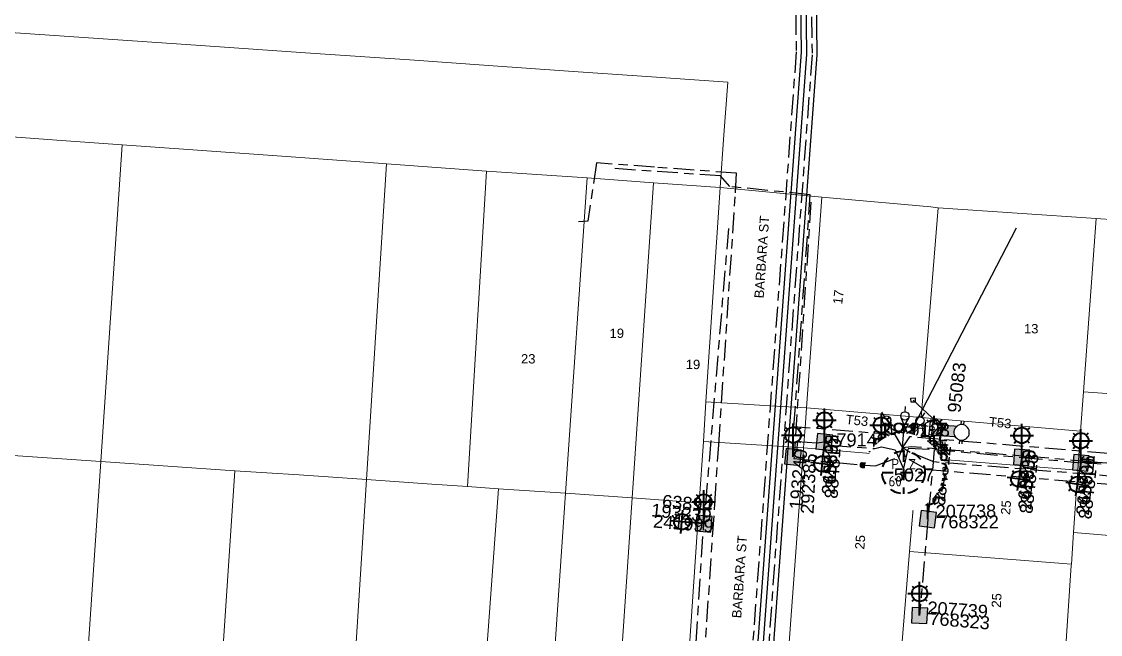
# Model space of a CAD drawing. Header units: metres. Extents: x 309980 to 311407, y 6249141 to 6251386.
# Drawn here: x 310549.5 to 310757.2, y 6250164.1 to 6250282.2 of the extents above; entities that cross this region are included whole.
import ezdxf
from ezdxf.enums import TextEntityAlignment as Align

# ---------------------------------------------------------------- set-up
doc = ezdxf.new("R2010")
doc.units = ezdxf.units.M
doc.linetypes.add('Cable Exist UG', pattern=[8.2, 4, -1.2, 1.8, -1.2])
doc.linetypes.add('Dash', pattern=[5, 3, -2])
doc.layers.get('0').update_dxf_attribs({"color": 6})
for name, color, linetype, lineweight in [('Cadastre Buildings_SP_EXT', 9, 'Continuous', 5), ('Cadastre Land Parcels_SP_EXT', 9, 'Continuous', 5), ('Cadastre Roads_SP_EXT', 9, 'Continuous', 5)]:
    doc.layers.add(name, color=color, linetype=linetype, lineweight=lineweight)
for name, color, linetype in [('Equip_HV_EXT', 7, 'Continuous'), ('Equip_LV_EXT', 7, 'Continuous'), ('Equip_SL_EXT', 7, 'Continuous'), ('Equip_SP_SL_EXT', 7, 'Continuous'), ('Mains_HV_EXT', 7, 'Continuous'), ('Mains_LV_EXT', 7, 'Continuous'), ('Mains_SL_EXT', 7, 'Continuous'), ('Mains_TR_EXT', 7, 'Continuous'), ('Services_SP_EXT', 7, 'Continuous'), ('Sub_SP_EXT', 7, 'Continuous'), ('SupportsUG_SP_LV_EXT', 7, 'Continuous'), ('SupportsUG_SP_LV_SL_EXT', 7, 'Continuous')]:
    doc.layers.add(name, color=color, linetype=linetype)
doc.styles.add('COLUMN_LABEL', font='arial.ttf')
doc.styles.add('iecARIAL', font='arial.ttf', dxfattribs={"height": 2})
doc.styles.add('IESYMBOL1', font='isocp.shx')
doc.styles.add('POLE_LABEL', font='arial.ttf')
doc.styles.add('SLCP_LABEL', font='arial.ttf', dxfattribs={"height": 3.5})
doc.styles.get("Standard").update_dxf_attribs({"font": 'arial.ttf'})
doc.styles.add('SWITCH_LABEL', font='arial.ttf', dxfattribs={"height": 2.5})
doc.linetypes.add('Cable P UG', pattern='A,6,-0.5,["P",Standard,S=1.7,R=0,X=0.5,Y=-1],-2.9', length=9.4)

# ---------------------------------------------------------------- blocks, each defined once
blk = doc.blocks.new('SUB_PADMOUNT_EXT')
for points in [[(0, 0), (-3.84, 1.92), (-3.84, -1.92)], [(0, 0), (3.84, 1.92), (3.84, -1.92)]]:
    blk.add_hatch(color=256).paths.add_polyline_path(points)
for p, q in [((3.84, 1.92), (-3.84, -1.92)), ((-3.84, 1.92), (3.84, -1.92))]:
    blk.add_line(p, q)
blk.add_lwpolyline([(-3.84, -1.92), (3.84, -1.92), (3.84, 1.92), (-3.84, 1.92)], close=True)
for tag, height, flags, p in [('ASSET_NUM', 3.5, 8, (2, 2)), ('STREET_CODE', 0.2, 9, (1.5, 0)), ('CONSTRUCTED_VOLTAGE', 0.2, 9, (1.5, -0.2)), ('OPERATING_VOLTAGE', 0.2, 9, (1.5, -0.6)), ('ORIENTATION', 0.2, 9, (1.5, -0.8)), ('OWNED_BY', 0.2, 9, (1.5, -1)), ('OPERATED_BY', 0.2, 9, (1.5, -1.2)), ('SECONDARY_VOLTAGE', 0.2, 9, (1.5, -1.6)), ('STATE', 0.2, 9, (1.5, -1.8)), ('NO_PHASES', 0.2, 9, (1.5, -0.4)), ('MAINTAINED_BY', 0.2, 9, (1.5, -1.4)), ('PARENT', 0.2, 9, (1.5, -2)), ('SUBSTATION_TYPE', 0.2, 9, (1.5, -2.2)), ('STREETNAME', 0.2, 9, (1.5, -3)), ('SUBURB', 0.2, 9, (1.5, -3.2)), ('Z', 0.2, 1, (1.5, -3.6)), ('USAGE', 0.2, 9, (1.5, -2.4)), ('LEGEND', 0.2, 9, (1.5, -2.6)), ('LOCATION', 0.2, 9, (1.5, -2.8)), ('NOTES', 0.2, 9, (1.5, -3.4))]:
    blk.add_attdef(tag, text='', height=height, dxfattribs=dict(flags=flags)).set_placement(p, align=Align.MIDDLE_LEFT)
blk = doc.blocks.new('COLUMN_EXT')
blk.add_hatch(color=256).paths.add_polyline_path([(-1.49, 1.48), (-1.49, -1.49), (1.48, -1.49), (1.48, 1.48)])
blk.add_lwpolyline([(-1.49, -1.49), (1.48, -1.49), (1.48, 1.48), (-1.49, 1.48)], close=True)
for tag, height, style, flags, p in [('ASSET_NUM', 2.5, 'COLUMN_LABEL', 8, (2, 2)), ('STRUCTURE_PLANT_NUMBER', 0.2, 'POLE_LABEL', 9, (1.81, 0.03)), ('STREET_CODE', 0.2, 'COLUMN_LABEL', 9, (1.81, -0.2))]:
    blk.add_attdef(tag, text='', height=height, dxfattribs=dict(style=style, flags=flags)).set_placement(p, align=Align.MIDDLE_LEFT)
at = {"flags": 9}
for tag, p in [('COLUMN_TYPE', (1.81, -0.4)), ('OWNED_BY', (1.81, -0.6)), ('STATE', (1.81, -0.8)), ('USAGE', (1.81, -1)), ('STREETNAME', (1.81, -1.6)), ('SUBURB', (1.81, -1.8)), ('LEGEND', (1.81, -1.2)), ('LOCATION', (1.81, -1.4)), ('NOTES', (1.81, -2))]:
    blk.add_attdef(tag, text='', height=0.2, dxfattribs=at).set_placement(p, align=Align.MIDDLE_LEFT)
at = {"flags": 1}
blk.add_attdef('Z', (1.81, -2.35), '', height=0.2, dxfattribs=at)
blk = doc.blocks.new('PILLAR_EXT')
blk.add_hatch(color=256).paths.add_polyline_path([(-2.475, 0.99), (-2.475, -0.99), (2.475, -0.99), (2.475, 0.99)])
blk.add_lwpolyline([(-2.475, -0.99), (2.475, -0.99), (2.475, 0.99), (-2.475, 0.99)], close=True)
at = {"style": 'iecARIAL', "flags": 8}
blk.add_attdef('ASSET_NUM', (1.5, 3.5), '', height=2.5, dxfattribs=at)
for tag, p, flags in [('OWNED_BY', (0, -0.2), 9), ('STATE', (0, -0.4), 9), ('SUPPORT_TYPE', (0, -0.6), 9), ('STREETNAME', (0, -1.8), 9), ('SUBURB', (0, -2), 1), ('USAGE', (0, -0.8), 9), ('LEGEND', (0, -1), 9), ('LOCATION', (0, -1.2), 9), ('NOTES', (0, -1.4), 9), ('PARENT', (0, -1.6), 9)]:
    blk.add_attdef(tag, p, '', height=0.2, dxfattribs=dict(flags=flags))
blk = doc.blocks.new('SL_LANTERN_EXT')
at = {"lineweight": 40}
for p, q in [((0, 1.97), (0, 6.47)), ((-2.25, 4.22), (2.25, 4.22)), ((-1.46, 5.68), (-1.06, 5.28)), ((1.46, 5.68), (1.06, 5.28)), ((-1.46, 2.76), (-1.06, 3.16)), ((0, 0), (0, 2.72)), ((1.46, 2.76), (1.06, 3.16))]:
    blk.add_line(p, q, dxfattribs=at)
blk.add_circle((0, 4.22), 1.5, dxfattribs=at)
at = {"style": 'iecARIAL', "flags": 8}
blk.add_attdef('ASSET_NUM', (1.5, 1.5), '', height=2.5, dxfattribs=at)
for tag, p, height, flags in [('OPERATING_VOLTAGE', (0.98, -1.65), 0.2, 9), ('ORIENTATION', (0.98, -1.85), 0.2, 9), ('OWNED_BY', (0.98, -2.05), 0.2, 9), ('STATE', (0.98, -2.25), 0.2, 9), ('CONSTRUCTED_VOLTAGE', (0.98, -0.65), 0.2, 9), ('CONTROL_TYPE', (0.98, -0.85), 0.2, 9), ('LANTERN_PURPOSE', (0.98, -1.05), 0.2, 9), ('LANTERN_TYPE', (0.98, -1.25), 0.2, 9), ('NO_PHASES', (0.98, -1.45), 0.2, 9), ('LNUMBER', (2.18, -3.25), 2.5, 8), ('USAGE', (0.98, -2.45), 0.2, 9), ('CEXIST', (0.98, -2.65), 0.2, 9), ('CNEW', (0.98, -2.85), 0.2, 9), ('CNUMBER', (0.98, -3.05), 0.2, 9), ('CREMOVE', (0.98, -3.25), 0.2, 9), ('CREPLACE', (0.98, -3.45), 0.2, 9), ('LKINGHEIGHT', (0.98, -3.65), 0.2, 9), ('LBRACKET', (0.98, -3.85), 0.2, 9), ('LBRACKETVOCAB', (0.98, -4.05), 0.2, 9), ('LCATEGORY', (0.98, -4.25), 0.2, 9), ('LCHARGE1', (0.98, -4.45), 0.2, 9), ('LCHARGE1PERCENT', (0.98, -4.65), 0.2, 9), ('LCHARGE2', (0.98, -4.85), 0.2, 9), ('LCHARGE2PERCENT', (0.98, -5.05), 0.2, 9), ('LCHARGE3', (0.98, -5.25), 0.2, 9), ('LCHARGE3PERCENT', (0.98, -5.45), 0.2, 9), ('LEXIST', (0.98, -5.65), 0.2, 9), ('LLAMP', (0.98, -5.85), 0.2, 9), ('LLAMPVOCAB', (0.98, -6.05), 0.2, 9), ('LMAST', (0.98, -6.25), 0.2, 9), ('LMASTVOCAB', (0.98, -6.45), 0.2, 9), ('LNEW', (0.98, -6.65), 0.2, 9), ('LANTNUMBER', (0.98, -6.85), 0.2, 9), ('LOUTREACH', (0.98, -7.25), 0.2, 9), ('LOUTREACHVOCAB', (0.98, -7.45), 0.2, 9), ('LRATECODE', (0.98, -7.65), 0.2, 9), ('LREMOVE', (0.98, -7.85), 0.2, 9), ('LREPLACE', (0.98, -8.05), 0.2, 9), ('LTYPE', (0.98, -8.25), 0.2, 9), ('LTYPEVOCAB', (0.98, -8.45), 0.2, 9), ('STREETNAME', (0.98, -9.25), 0.2, 9), ('SUBURB', (0.98, -9.45), 0.2, 1), ('LEGEND', (0.98, -8.65), 0.2, 9), ('LOCATION', (0.98, -8.85), 0.2, 9), ('NOTES', (0.98, -9.05), 0.2, 9)]:
    blk.add_attdef(tag, p, '', height=height, dxfattribs=dict(flags=flags))
blk = doc.blocks.new('CCP_EXT')
at = {"flags": 9}
for tag, p in [('STATE', (0, -1.8)), ('NOTES', (0, -2))]:
    blk.add_attdef(tag, text='', height=0.2, dxfattribs=at).set_placement(p, align=Align.MIDDLE_LEFT)
blk.add_wipeout([(0, 0.57), (0.57, 0), (0, -0.57), (-0.57, 0)])
blk.add_lwpolyline([(-0.57, 0), (0, 0.57), (0.57, 0), (0, -0.57), (-0.57, 0)])
at = {"flags": 1}
blk.add_attdef('Z', (0, 0), '', height=0.2, dxfattribs=at)
at = {"flags": 9}
for tag, p in [('CCP_TYPE', (0, 0)), ('CONSTRUCTED_VOLTAGE', (0, -0.2)), ('OPERATING_VOLTAGE', (0, -0.6)), ('ORIENTATION', (0, -0.8)), ('OWNED_BY', (0, -1)), ('NO_PHASES', (0, -0.4)), ('USAGE', (0, -1.2)), ('LEGEND', (0, -1.4)), ('LIFE_SUPPORT', (0, -1.6))]:
    blk.add_attdef(tag, text='', height=0.2, dxfattribs=at).set_placement(p, align=Align.MIDDLE_LEFT)
blk = doc.blocks.new('HV_STJ_EXT')
h = blk.add_hatch(color=256)
edge = h.paths.add_edge_path()
edge.add_ellipse((-0.59, 0.13), major_axis=(0.226, 0.226), ratio=1, start_angle=45, end_angle=135)
edge.add_line((-0.91, 0.13), (-0.91, -0.13))
edge.add_ellipse((-0.59, -0.13), major_axis=(0.226, 0.226), ratio=1, start_angle=135, end_angle=225)
edge.add_line((-0.59, -0.45), (0.59, -0.45))
edge.add_ellipse((0.59, -0.13), major_axis=(-0.226, 0.226), ratio=1, start_angle=135, end_angle=225)
edge.add_line((0.91, -0.13), (0.91, 0.13))
edge.add_ellipse((0.59, 0.13), major_axis=(-0.226, 0.226), ratio=1, start_angle=225, end_angle=315)
edge.add_line((0.59, 0.45), (-0.59, 0.45))
blk.add_lwpolyline([(-0.91, 0.13), (-0.91, -0.13, 0.414214), (-0.59, -0.45), (0.59, -0.45, 0.414214), (0.91, -0.13), (0.91, 0.13, 0.414214), (0.59, 0.45), (-0.59, 0.45, 0.414214)], format="xyb", close=True)
for tag, flags, p in [('ORIENTATION', 9, (1.5, 0)), ('Z', 1, (1.5, -0.8)), ('USAGE', 9, (1.5, -0.2)), ('LEGEND', 9, (1.5, -0.4)), ('NOTES', 9, (1.5, -0.6))]:
    blk.add_attdef(tag, text='', height=0.2, dxfattribs=dict(flags=flags)).set_placement(p, align=Align.MIDDLE_LEFT)
blk = doc.blocks.new('LV_UG_LINKS_CLOSED_EXT')
blk.add_wipeout([(-1.06, 1.06), (-1.18, 0.92), (-1.29, 0.76), (-1.37, 0.59), (-1.43, 0.42), (-1.48, 0.23), (-1.49, 0.05), (-1.49, -0.14), (-1.46, -0.33), (-1.41, -0.51), (-1.33, -0.68), (-1.24, -0.84), (-1.12, -0.99), (-0.99, -1.12), (-0.84, -1.24), (-0.68, -1.33), (-0.51, -1.41), (-0.33, -1.46), (-0.14, -1.49), (0.05, -1.49), (0.23, -1.48), (0.42, -1.43), (0.59, -1.37), (0.76, -1.29), (0.92, -1.18), (1.06, -1.06), (1.18, -0.92), (1.29, -0.76), (1.37, -0.59), (1.43, -0.42), (1.48, -0.23), (1.49, -0.05), (1.49, 0.14), (1.46, 0.33), (1.41, 0.51), (1.33, 0.68), (1.24, 0.84), (1.12, 0.99), (0.99, 1.12), (0.84, 1.24), (0.68, 1.33), (0.51, 1.41), (0.33, 1.46), (0.14, 1.49), (-0.05, 1.49), (-0.23, 1.48), (-0.42, 1.43), (-0.59, 1.37), (-0.76, 1.29), (-0.92, 1.18)])
for p, q in [((-0.25, -1.48), (-0.25, 1.48)), ((0.25, -1.48), (0.25, 1.48))]:
    blk.add_line(p, q)
blk.add_circle((0, 0), 1.5)
at = {"flags": 9}
for tag, p in [('ACTUAL_STATUS', (0, 0)), ('CONSTRUCTED_VOLTAGE', (0, -0.2)), ('OPERATING_VOLTAGE', (0, -0.6)), ('ORIENTATION', (0, -0.8)), ('STATE', (0, -1)), ('SWITCH_TYPE', (0, -1.2)), ('NO_PHASES', (0, -0.4)), ('USAGE', (0, -1.4)), ('NOTES', (0, -1.6))]:
    blk.add_attdef(tag, text='', height=0.2, dxfattribs=at).set_placement(p, align=Align.MIDDLE_LEFT)
at = {"flags": 1}
blk.add_attdef('Z', (0, 0), '', height=0.2, dxfattribs=at)
blk = doc.blocks.new('LV_UG_LINKS_OPEN_EXT')
for p, q in [((-0.25, 1.47), (-0.25, 2.22)), ((0.25, 1.47), (0.25, 2.22)), ((-0.25, -1.47), (-0.25, -2.22)), ((0.25, -1.47), (0.25, -2.22))]:
    blk.add_line(p, q)
at = {"flags": 9}
for tag, p in [('ACTUAL_STATUS', (0, 0)), ('CONSTRUCTED_VOLTAGE', (0, -0.2)), ('OPERATING_VOLTAGE', (0, -0.6)), ('ORIENTATION', (0, -0.8)), ('STATE', (0, -1)), ('SWITCH_TYPE', (0, -1.2)), ('NO_PHASES', (0, -0.4)), ('USAGE', (0, -1.4)), ('NOTES', (0, -1.6))]:
    blk.add_attdef(tag, text='', height=0.2, dxfattribs=at).set_placement(p, align=Align.MIDDLE_LEFT)
at = {"flags": 1}
blk.add_attdef('Z', (0, 0), '', height=0.2, dxfattribs=at)
blk.add_wipeout([(-0.25, 1.47), (-0.43, 1.43), (-0.61, 1.36), (-0.77, 1.28), (-0.93, 1.17), (-1.07, 1.05), (-1.19, 0.9), (-1.29, 0.75), (-1.38, 0.58), (-1.44, 0.4), (-1.48, 0.22), (-1.49, 0.03), (-1.49, -0.16), (-1.45, -0.34), (-1.4, -0.52), (-1.32, -0.69), (-1.23, -0.85), (-1.11, -1), (-0.98, -1.13), (-0.83, -1.24), (-0.66, -1.34), (-0.49, -1.41), (-0.31, -1.46), (-0.13, -1.49), (0.06, -1.49), (0.25, -1.47), (0.43, -1.43), (0.61, -1.36), (0.77, -1.28), (0.93, -1.17), (1.07, -1.05), (1.19, -0.9), (1.29, -0.75), (1.38, -0.58), (1.44, -0.4), (1.48, -0.22), (1.49, -0.03), (1.49, 0.16), (1.45, 0.34), (1.4, 0.52), (1.32, 0.69), (1.23, 0.85), (1.11, 1), (0.98, 1.13), (0.83, 1.24), (0.66, 1.34), (0.49, 1.41), (0.31, 1.46), (0.13, 1.49), (-0.06, 1.49)])
blk.add_lwpolyline([(0, -1.49, 1), (0, 1.49, 1)], format="xyb", close=True)
blk = doc.blocks.new('LV_UG_DFUSE_CLOSED_EXT')
for points in [[(1, 0), (0, 0)], [(5.04, 0.73), (2.16, -0.72)], [(5.05, -0.71), (2.16, 0.72)], [(6.2, 0.01), (7.2, 0.01)]]:
    blk.add_lwpolyline(points)
for centre in [(1.8, 0), (5.4, 0.01)]:
    blk.add_circle(centre, 0.8)
at = {"flags": 9}
for tag, p in [('ACTUAL_STATUS', (0, 0)), ('CONSTRUCTED_VOLTAGE', (0, -0.2)), ('OPERATING_VOLTAGE', (0, -0.6)), ('ORIENTATION', (0, -0.8)), ('STATE', (0, -1)), ('SWITCH_TYPE', (0, -1.2)), ('NO_PHASES', (0, -0.4)), ('USAGE', (0, -1.4)), ('NOTES', (0, -1.6))]:
    blk.add_attdef(tag, text='', height=0.2, dxfattribs=at).set_placement(p, align=Align.MIDDLE_LEFT)
at = {"flags": 1}
blk.add_attdef('Z', (0, 0), '', height=0.2, dxfattribs=at)
blk = doc.blocks.new('SWG_HOLEC_SU_EXT')
blk.add_line((1.8, -2), (5.8, -2))
for points in [[(1, 0), (0, 0)], [(6.6, 0), (7.6, 0)]]:
    blk.add_lwpolyline(points)
for points in [[(1.8, -0.8, 1), (1.8, 0.8, 1)], [(5.8, -0.8, 1), (5.8, 0.8, 1)]]:
    blk.add_lwpolyline(points, format="xyb", close=True)
at = {"style": 'SWITCH_LABEL', "flags": 8}
blk.add_attdef('ASSET_NUM', text='', height=2.5, rotation=179.9544, dxfattribs=at).set_placement((-2.4, 0), align=Align.MIDDLE_LEFT)
at = {"flags": 1}
blk.add_attdef('Z', (0, 0), '', height=0.2, dxfattribs=at)
at = {"flags": 9}
for tag, p in [('ACTUAL_STATUS', (0, -0.4)), ('CONSTRUCTED_VOLTAGE', (0, -0.6)), ('OPERATING_VOLTAGE', (0, -1)), ('ORIENTATION', (0, -1.2)), ('OWNED_BY', (0, -1.4)), ('STATE', (0, -1.8)), ('SWITCH_TYPE', (0, -2)), ('NO_PHASES', (0, -0.8)), ('PARENT', (0, -1.6)), ('STREETNAME', (0, -2.6)), ('SUBURB', (0, -2.8)), ('USAGE', (0, -2.2)), ('LOCATION', (0, -2.4)), ('NOTES', (0, -3))]:
    blk.add_attdef(tag, text='', height=0.2, dxfattribs=at).set_placement(p, align=Align.MIDDLE_LEFT)
at = {"style": 'SWITCH_LABEL', "flags": 9}
blk.add_attdef('STREET_CODE', text='', height=0.2, dxfattribs=at).set_placement((0, -0.2), align=Align.MIDDLE_LEFT)
blk = doc.blocks.new('SLCP_ZELL_EXT')
blk.add_wipeout([(-0.24, 7.5), (-0.71, 7.47), (-1.17, 7.41), (-1.64, 7.32), (-2.09, 7.21), (-2.54, 7.06), (-2.98, 6.89), (-3.41, 6.69), (-3.82, 6.46), (-4.22, 6.21), (-4.6, 5.93), (-4.96, 5.63), (-5.31, 5.31), (-5.63, 4.96), (-5.93, 4.6), (-6.21, 4.22), (-6.46, 3.82), (-6.69, 3.41), (-6.89, 2.98), (-7.06, 2.54), (-7.21, 2.09), (-7.32, 1.64), (-7.41, 1.17), (-7.47, 0.71), (-7.5, 0.24), (-7.5, -0.24), (-7.47, -0.71), (-7.41, -1.17), (-7.32, -1.64), (-7.21, -2.09), (-7.06, -2.54), (-6.89, -2.98), (-6.69, -3.41), (-6.46, -3.82), (-6.21, -4.22), (-5.93, -4.6), (-5.63, -4.96), (-5.31, -5.31), (-4.96, -5.63), (-4.6, -5.93), (-4.22, -6.21), (-3.82, -6.46), (-3.41, -6.69), (-2.98, -6.89), (-2.54, -7.06), (-2.09, -7.21), (-1.64, -7.32), (-1.17, -7.41), (-0.71, -7.47), (-0.24, -7.5), (0.24, -7.5), (0.71, -7.47), (1.17, -7.41), (1.64, -7.32), (2.09, -7.21), (2.54, -7.06), (2.98, -6.89), (3.41, -6.69), (3.82, -6.46), (4.22, -6.21), (4.6, -5.93), (4.96, -5.63), (5.31, -5.31), (5.63, -4.96), (5.93, -4.6), (6.21, -4.22), (6.46, -3.82), (6.69, -3.41), (6.89, -2.98), (7.06, -2.54), (7.21, -2.09), (7.32, -1.64), (7.41, -1.17), (7.47, -0.71), (7.5, -0.24), (7.5, 0.24), (7.47, 0.71), (7.41, 1.17), (7.32, 1.64), (7.21, 2.09), (7.06, 2.54), (6.89, 2.98), (6.69, 3.41), (6.46, 3.82), (6.21, 4.22), (5.93, 4.6), (5.63, 4.96), (5.31, 5.31), (4.96, 5.63), (4.6, 5.93), (4.22, 6.21), (3.82, 6.46), (3.41, 6.69), (2.98, 6.89), (2.54, 7.06), (2.09, 7.21), (1.64, 7.32), (1.17, 7.41), (0.71, 7.47), (0.24, 7.5)])
at = {"linetype": 'Dash', "lineweight": 40, "ltscale": 0.7}
for p, q in [((0, 4.11), (0, -4.11)), ((-4.11, 0), (4.11, 0))]:
    blk.add_line(p, q, dxfattribs=at)
blk.add_circle((0, 0), 4.11, dxfattribs=at)
at = {"lineweight": 40, "style": 'IESYMBOL1'}
for s, p in [('P', (-1.6, 0)), ('Z', (1.7, 0)), ('60', (-1.61, -3.31))]:
    blk.add_text(s, height=2, dxfattribs=at).set_placement(p, align=Align.BOTTOM_CENTER)
at = {"style": 'SLCP_LABEL'}
for tag, height, flags, p in [('ASSET_NUM', 2.5, 8, (2, 2)), ('STREET_CODE', 0.2, 9, (0, -0.2))]:
    blk.add_attdef(tag, text='', height=height, dxfattribs=dict(at, flags=flags)).set_placement(p, align=Align.MIDDLE_LEFT)
at = {"flags": 1}
blk.add_attdef('Z', (0, 0), '', height=0.2, dxfattribs=at)
at = {"flags": 9}
for tag, p in [('CONSTRUCTED_VOLTAGE', (0, -0.4)), ('CONTROL_TYPE', (0, -0.6)), ('OPERATING_VOLTAGE', (0, -1)), ('ORIENTATION', (0, -1.2)), ('OWNED_BY', (0, -1.4)), ('STATE', (0, -2)), ('NO_PHASES', (0, -0.8)), ('USAGE', (0, -1.6)), ('LOCATION', (0, -1.8)), ('NOTES', (0, -2.2))]:
    blk.add_attdef(tag, text='', height=0.2, dxfattribs=at).set_placement(p, align=Align.MIDDLE_LEFT)

msp = doc.modelspace()

# ---------------------------------------------------------------- linework, layer by layer
at = {"layer": 'Cadastre Buildings_SP_EXT', "linetype": 'Continuous'}
for points in [[(310568.88, 6250258.43), (310556.25, 6250259.31), (310543.33, 6250260.26), (310539.35, 6250199.2), (310564.75, 6250197.44), (310568.88, 6250258.43)], [(310619.76, 6250254.76), (310619.05, 6250254.81), (310600.52, 6250256.16), (310581.59, 6250257.51), (310568.88, 6250258.43), (310564.75, 6250197.44), (310590.52, 6250195.65), (310596.71, 6250195.27), (310602.92, 6250194.86), (310615.89, 6250193.96), (310619.76, 6250254.76)], [(310639.02, 6250253.38), (310619.76, 6250254.76), (310615.89, 6250193.96), (310628.47, 6250193.09), (310635.3, 6250192.63), (310639.02, 6250253.38)], [(310564.75, 6250197.44), (310539.35, 6250199.2), (310535.4, 6250138.47), (310548.12, 6250137.62), (310560.64, 6250136.74), (310564.75, 6250197.44)], [(310590.52, 6250195.65), (310564.75, 6250197.44), (310560.64, 6250136.74), (310573.05, 6250135.91), (310586.5, 6250134.96), (310590.52, 6250195.65)], [(310615.89, 6250193.96), (310602.92, 6250194.86), (310596.71, 6250195.27), (310590.52, 6250195.65), (310586.5, 6250134.96), (310598.8, 6250134.1), (310612.02, 6250133.17), (310615.89, 6250193.96)], [(310641.29, 6250192.21), (310635.3, 6250192.63), (310628.47, 6250193.09), (310615.89, 6250193.96), (310612.02, 6250133.17), (310624.35, 6250132.3), (310636.87, 6250131.43), (310641.29, 6250192.21)]]:
    msp.add_lwpolyline(points, close=True, dxfattribs=at)
at = {"layer": 'Cadastre Land Parcels_SP_EXT', "linetype": 'Continuous'}
for points in [[(310658.34, 6250252.07), (310639.02, 6250253.38), (310635.3, 6250192.63), (310641.29, 6250192.21), (310654.17, 6250191.32), (310658.34, 6250252.07)], [(310671.14, 6250251.13), (310658.34, 6250252.07), (310654.17, 6250191.32), (310667.01, 6250190.43), (310671.14, 6250251.13)], [(310683.97, 6250250.19), (310671.14, 6250251.13), (310667.01, 6250190.43), (310679.94, 6250189.48), (310680.73, 6250201.3), (310681.23, 6250208.91), (310683.97, 6250250.19)], [(310725.96, 6250246.3), (310724.55, 6250246.46), (310703.51, 6250248.35), (310700.6, 6250207.78), (310722.64, 6250205.9), (310725.96, 6250246.3)], [(310756.34, 6250244.24), (310725.96, 6250246.3), (310722.64, 6250205.9), (310753.36, 6250203.27), (310753.93, 6250210.88), (310756.34, 6250244.24)], [(310779.42, 6250214.38), (310767.91, 6250245.28), (310763.68, 6250243.73), (310756.34, 6250244.24), (310753.93, 6250210.88), (310778.02, 6250209.16), (310776.42, 6250213.34), (310779.42, 6250214.38)], [(310778.02, 6250209.16), (310753.93, 6250210.88), (310753.36, 6250203.27), (310752.85, 6250195.77), (310752.01, 6250183.77), (310767.32, 6250182.47), (310782.58, 6250181.24), (310791.57, 6250180.47), (310781.44, 6250208.91), (310778.02, 6250209.16)], [(310697.28, 6250162.61), (310718.86, 6250161.24), (310720.43, 6250180.12), (310721.94, 6250198.2), (310700.02, 6250200.06), (310697.28, 6250162.61)], [(310752.01, 6250183.77), (310752.85, 6250195.77), (310721.94, 6250198.2), (310720.43, 6250180.12), (310751.57, 6250177.67), (310752.01, 6250183.77)], [(310654.17, 6250191.32), (310641.29, 6250192.21), (310636.87, 6250131.43), (310650, 6250130.51), (310654.17, 6250191.32)], [(310667.01, 6250190.43), (310654.17, 6250191.32), (310650, 6250130.51), (310662.94, 6250129.67), (310667.01, 6250190.43)], [(310679.94, 6250189.48), (310667.01, 6250190.43), (310662.94, 6250129.67), (310675.83, 6250128.79), (310679.94, 6250189.48)], [(310782.58, 6250181.24), (310767.32, 6250182.47), (310752.01, 6250183.77), (310751.57, 6250177.67), (310751.55, 6250177.42), (310750.29, 6250158.99), (310765.62, 6250157.88), (310780.84, 6250156.8), (310782.58, 6250181.24)], [(310751.57, 6250177.67), (310720.43, 6250180.12), (310718.86, 6250161.24), (310735.24, 6250160.07), (310750.29, 6250158.99), (310751.55, 6250177.42), (310751.57, 6250177.67)]]:
    msp.add_lwpolyline(points, close=True, dxfattribs=at)
at = {"layer": 'Cadastre Roads_SP_EXT', "linetype": 'Continuous'}
msp.add_lwpolyline([(310543.33, 6250260.26), (310556.25, 6250259.31), (310568.88, 6250258.43), (310581.59, 6250257.51), (310600.52, 6250256.16), (310619.05, 6250254.81), (310619.76, 6250254.76), (310639.02, 6250253.38), (310658.34, 6250252.07), (310671.14, 6250251.13), (310683.97, 6250250.19), (310684.7, 6250260.36), (310685.42, 6250270.5), (310669.88, 6250271.57), (310654.77, 6250272.6), (310639.35, 6250273.7), (310624.23, 6250274.79), (310606, 6250276.04), (310583.05, 6250277.6), (310533.27, 6250281.03)], dxfattribs=at)
for points in [[(310703.51, 6250248.35), (310692.1, 6250249.42), (310683.97, 6250250.19), (310681.23, 6250208.91), (310692.55, 6250208.25), (310700.6, 6250207.78), (310703.51, 6250248.35)], [(310700.02, 6250200.06), (310692, 6250200.58), (310680.73, 6250201.3), (310679.94, 6250189.48), (310675.83, 6250128.79), (310683.67, 6250128.02), (310694.67, 6250126.94), (310697.28, 6250162.61), (310700.02, 6250200.06)]]:
    msp.add_lwpolyline(points, close=True, dxfattribs=at)
at = {"layer": 'Mains_HV_EXT', "linetype": 'Cable P UG'}
msp.add_lwpolyline([(310502.48, 6249307.3), (310483.85, 6249325.19), (310546.33, 6249416.08), (310412.06, 6249510.12), (310451.49, 6249566.67), (310458.25, 6249576.36), (310458.25, 6249576.36), (310522.29, 6249668.2), (310520, 6249695.86), (310527.95, 6249721.78), (310537.71, 6249743.13), (310696.93, 6249971.52), (310681.91, 6249994.3), (310702.66, 6250275.73), (310700.71, 6250446.88)], dxfattribs=at)
at = {"layer": 'Mains_HV_EXT', "linetype": 'Cable Exist UG'}
msp.add_lwpolyline([(310547.91, 6250134.63), (310560.44, 6250133.75), (310572.84, 6250132.92), (310586.29, 6250131.97), (310598.59, 6250131.11), (310611.81, 6250130.18), (310624.14, 6250129.3), (310636.66, 6250128.44), (310649.8, 6250127.52), (310662.74, 6250126.67), (310672.41, 6250126.02), (310678.69, 6250125.69), (310678.69, 6250125.69), (310682.94, 6250189.28), (310683.69, 6250200.65), (310684.23, 6250208.71), (310684.23, 6250208.71), (310686.91, 6250249.18), (310687.13, 6250252.95), (310687.13, 6250252.95), (310671.36, 6250254.12), (310660.18, 6250254.95), (310658.49, 6250243.7), (310656.69, 6250243.58)], dxfattribs=at)
at = {"layer": 'Mains_SL_EXT', "linetype": 'Cable Exist UG'}
for points in [[(310685.56, 6250242.32), (310680.82, 6250185.48)], [(310704.03, 6250201.19), (310702.58, 6250200.99), (310698.87, 6250201.25), (310698.69, 6250199.58), (310698.01, 6250198.32)], [(310742.03, 6250198.25), (310753.38, 6250197.21)], [(310753.34, 6250197.31), (310777.58, 6250195.49)], [(310678.16, 6250135.27), (310677.77, 6250138.11), (310680.82, 6250185.48)], [(310723.95, 6250186.33), (310722.37, 6250167.79)]]:
    msp.add_lwpolyline(points, dxfattribs=at)

# ---------------------------------------------------------------- block references
at = {"layer": 'Equip_HV_EXT', "rotation": 174.8596322865854}
msp.add_blockref('HV_STJ_EXT', (310711.84, 6250196.72), dxfattribs=at)
at = {"layer": 'Equip_LV_EXT'}
for p, rotation in [((310718.73, 6250200.76), 120.3649675046649), ((310719.09, 6250199.35), 272.5424826783669)]:
    msp.add_blockref('LV_UG_DFUSE_CLOSED_EXT', p, dxfattribs=dict(at, rotation=rotation))
at = {"layer": 'Equip_SP_SL_EXT'}
ref = msp.add_blockref('SL_LANTERN_EXT', (310704.03, 6250201.19), dxfattribs=at)
ref.add_attrib('ASSET_NUM', '245532', dxfattribs={"layer": '0', "height": 2.5, "rotation": 86.1383, "style": 'iecARIAL'}).set_placement((310705.53, 6250202.69), align=Align.MIDDLE_RIGHT)
ref = msp.add_blockref('SL_LANTERN_EXT', (310715.02, 6250200.25), dxfattribs=at)
ref.add_attrib('ASSET_NUM', '246533', dxfattribs={"layer": '0', "height": 2.5, "rotation": 83.7851, "style": 'iecARIAL'}).set_placement((310716.52, 6250201.75), align=Align.MIDDLE_RIGHT)
ref = msp.add_blockref('SL_LANTERN_EXT', (310725.19, 6250199.78), dxfattribs=at)
ref.add_attrib('ASSET_NUM', '245534', dxfattribs={"layer": '0', "height": 2.5, "rotation": 86.5393, "style": 'iecARIAL'}).set_placement((310726.69, 6250201.28), align=Align.MIDDLE_RIGHT)
ref = msp.add_blockref('SL_LANTERN_EXT', (310698.01, 6250198.32), dxfattribs=at)
ref.add_attrib('ASSET_NUM', '193240', dxfattribs={"layer": '0', "height": 2.5, "rotation": 85.1811, "style": 'iecARIAL'}).set_placement((310699.51, 6250199.82), align=Align.MIDDLE_RIGHT)
ref = msp.add_blockref('SL_LANTERN_EXT', (310742.03, 6250198.25), dxfattribs=at)
ref.add_attrib('ASSET_NUM', '245535', dxfattribs={"layer": '0', "height": 2.5, "rotation": 85.2944, "style": 'iecARIAL'}).set_placement((310743.53, 6250199.75), align=Align.MIDDLE_RIGHT)
ref = msp.add_blockref('SL_LANTERN_EXT', (310704.03, 6250201.19), dxfattribs=dict(at, rotation=173.9315376811291))
ref.add_attrib('ASSET_NUM', '63895', dxfattribs={"layer": '0', "height": 2.5, "rotation": 86.6769, "style": 'iecARIAL'}).set_placement((310705.53, 6250202.69), align=Align.MIDDLE_RIGHT)
ref = msp.add_blockref('SL_LANTERN_EXT', (310753.38, 6250197.21), dxfattribs=at)
ref.add_attrib('ASSET_NUM', '245536', dxfattribs={"layer": '0', "height": 2.5, "rotation": 84.1168, "style": 'iecARIAL'}).set_placement((310754.88, 6250198.71), align=Align.MIDDLE_RIGHT)
ref = msp.add_blockref('SL_LANTERN_EXT', (310715.02, 6250200.25), dxfattribs=dict(at, rotation=173.9315376811291))
ref.add_attrib('ASSET_NUM', '63896', dxfattribs={"layer": '0', "height": 2.5, "rotation": 84.0402, "style": 'iecARIAL'}).set_placement((310716.52, 6250201.75), align=Align.MIDDLE_RIGHT)
ref = msp.add_blockref('SL_LANTERN_EXT', (310725.19, 6250199.78), dxfattribs=dict(at, rotation=173.9240346378236))
ref.add_attrib('ASSET_NUM', '63897', dxfattribs={"layer": '0', "height": 2.5, "rotation": 84.0402, "style": 'iecARIAL'}).set_placement((310726.69, 6250201.28), align=Align.MIDDLE_RIGHT)
ref = msp.add_blockref('SL_LANTERN_EXT', (310742.03, 6250198.25), dxfattribs=dict(at, rotation=172.2522620695155))
ref.add_attrib('ASSET_NUM', '63900', dxfattribs={"layer": '0', "height": 2.5, "rotation": 84.0327, "style": 'iecARIAL'}).set_placement((310743.53, 6250199.75), align=Align.MIDDLE_RIGHT)
ref = msp.add_blockref('SL_LANTERN_EXT', (310753.38, 6250197.21), dxfattribs=dict(at, rotation=171.1898345860947))
ref.add_attrib('ASSET_NUM', '63901', dxfattribs={"layer": '0', "height": 2.5, "rotation": 84.0327, "style": 'iecARIAL'}).set_placement((310754.88, 6250198.71), align=Align.MIDDLE_RIGHT)
ref = msp.add_blockref('SL_LANTERN_EXT', (310680.82, 6250185.43), dxfattribs=at)
ref.add_attrib('ASSET_NUM', '193239', dxfattribs={"layer": '0', "height": 2.5, "rotation": 353.991, "style": 'iecARIAL'}).set_placement((310682.32, 6250186.93), align=Align.MIDDLE_RIGHT)
ref = msp.add_blockref('SL_LANTERN_EXT', (310723.95, 6250186.33), dxfattribs=at)
ref.add_attrib('ASSET_NUM', '207738', dxfattribs={"layer": '0', "height": 2.5, "rotation": 0.6632, "style": 'iecARIAL'}).set_placement((310725.45, 6250187.83), align=Align.MIDDLE_LEFT)
ref = msp.add_blockref('SL_LANTERN_EXT', (310680.82, 6250185.48), dxfattribs=dict(at, rotation=85.04521687944943))
ref.add_attrib('ASSET_NUM', '63894', dxfattribs={"layer": '0', "height": 2.5, "rotation": 354.9122, "style": 'iecARIAL'}).set_placement((310682.32, 6250186.98), align=Align.BOTTOM_RIGHT)
ref = msp.add_blockref('SL_LANTERN_EXT', (310722.37, 6250167.79), dxfattribs=at)
ref.add_attrib('ASSET_NUM', '207739', dxfattribs={"layer": '0', "height": 2.5, "rotation": 356.3965, "style": 'iecARIAL'}).set_placement((310723.87, 6250169.29), align=Align.MIDDLE_LEFT)
at = {"layer": 'Sub_SP_EXT'}
ref = msp.add_blockref('SUB_PADMOUNT_EXT', (310719.08, 6250200.1), dxfattribs=at)
ref.add_attrib('ASSET_NUM', '18147', dxfattribs={"layer": '0', "height": 3.5}).set_placement((310721.08, 6250200.35), align=Align.BOTTOM_CENTER)
at = {"layer": 'SupportsUG_SP_LV_EXT'}
ref = msp.add_blockref('PILLAR_EXT', (310727.46, 6250203.37), dxfattribs=dict(at, rotation=355.9973992747858))
ref.add_attrib('ASSET_NUM', '95083', dxfattribs={"layer": '0', "height": 2.5, "rotation": 83.288, "style": 'iecARIAL'}).set_placement((310728.96, 6250206.87), align=Align.MIDDLE_LEFT)
at = {"layer": 'SupportsUG_SP_LV_SL_EXT'}
ref = msp.add_blockref('COLUMN_EXT', (310704.03, 6250201.19), dxfattribs=dict(at, rotation=173.9315377038228))
ref.add_attrib('ASSET_NUM', '884810', dxfattribs={"layer": '0', "height": 2.5, "rotation": 86.4596, "style": 'COLUMN_LABEL'}).set_placement((310706.03, 6250201.94), align=Align.MIDDLE_RIGHT)
ref = msp.add_blockref('COLUMN_EXT', (310715.02, 6250200.25), dxfattribs=dict(at, rotation=173.9315377038228))
ref.add_attrib('ASSET_NUM', '884811', dxfattribs={"layer": '0', "height": 2.5, "rotation": 84.0402, "style": 'COLUMN_LABEL'}).set_placement((310717.02, 6250201), align=Align.MIDDLE_RIGHT)
ref = msp.add_blockref('COLUMN_EXT', (310725.19, 6250199.78), dxfattribs=dict(at, rotation=173.9240346898259))
ref.add_attrib('ASSET_NUM', '884812', dxfattribs={"layer": '0', "height": 2.5, "rotation": 84.0402, "style": 'COLUMN_LABEL'}).set_placement((310727.19, 6250200.53), align=Align.MIDDLE_RIGHT)
ref = msp.add_blockref('COLUMN_EXT', (310698.01, 6250198.32), dxfattribs=dict(at, rotation=354.083730564536))
ref.add_attrib('ASSET_NUM', '292385', dxfattribs={"layer": '0', "height": 2.5, "rotation": 87.2409, "style": 'COLUMN_LABEL'}).set_placement((310700.01, 6250199.07), align=Align.TOP_RIGHT)
ref = msp.add_blockref('COLUMN_EXT', (310742.03, 6250198.25), dxfattribs=dict(at, rotation=266.2723923483226))
ref.add_attrib('ASSET_NUM', '884813', dxfattribs={"layer": '0', "height": 2.5, "rotation": 84.0327, "style": 'COLUMN_LABEL'}).set_placement((310744.03, 6250199), align=Align.MIDDLE_RIGHT)
ref = msp.add_blockref('COLUMN_EXT', (310753.38, 6250197.21), dxfattribs=dict(at, rotation=265.1176724041705))
ref.add_attrib('ASSET_NUM', '884814', dxfattribs={"layer": '0', "height": 2.5, "rotation": 84.0327, "style": 'COLUMN_LABEL'}).set_placement((310755.38, 6250197.96), align=Align.MIDDLE_RIGHT)
ref = msp.add_blockref('COLUMN_EXT', (310723.95, 6250186.33), dxfattribs=dict(at, rotation=262.4258552011169))
ref.add_attrib('ASSET_NUM', '768322', dxfattribs={"layer": '0', "height": 2.5, "style": 'COLUMN_LABEL'}).set_placement((310725.95, 6250187.08), align=Align.TOP_LEFT)
ref = msp.add_blockref('COLUMN_EXT', (310680.82, 6250185.48), dxfattribs=dict(at, rotation=85.04521687944943))
ref.add_attrib('ASSET_NUM', '241999', dxfattribs={"layer": '0', "height": 2.5, "rotation": 355.0092, "style": 'COLUMN_LABEL'}).set_placement((310682.82, 6250186.23), align=Align.TOP_RIGHT)
ref = msp.add_blockref('COLUMN_EXT', (310722.37, 6250167.79), dxfattribs=dict(at, rotation=267.1080952619674))
ref.add_attrib('ASSET_NUM', '768323', dxfattribs={"layer": '0', "height": 2.5, "rotation": 355.2841, "style": 'COLUMN_LABEL'}).set_placement((310724.37, 6250168.54), align=Align.TOP_LEFT)

# ---------------------------------------------------------------- texts
at = {"layer": 'Cadastre Land Parcels_SP_EXT'}
for s, rotation, p in [('17', 83.718, (310707.45, 6250227.62)), ('25', 85.2331, (310739.76, 6250187.11)), ('25', 85.8081, (310711.71, 6250180.45)), ('25', 86.7273, (310737.99, 6250169.25))]:
    msp.add_text(s, height=1.8, rotation=rotation, dxfattribs=at).set_placement(p)
for s, p in [('19', (310662.67, 6250221.24)), ('13', (310742.44, 6250222.12)), ('23', (310645.62, 6250216.32)), ('19', (310677.34, 6250215.24))]:
    msp.add_text(s, height=1.8, dxfattribs=at).set_placement(p)
at = {"layer": 'Cadastre Roads_SP_EXT'}
for rotation, p in [(86.0491, (310692.33, 6250228.82)), (85.9707, (310688.02, 6250167.22))]:
    msp.add_text('BARBARA ST', height=1.8, rotation=rotation, dxfattribs=at).set_placement(p)
at = {"layer": 'Mains_LV_EXT'}
for p in [(310708.06, 6250204.69), (310735.63, 6250204.25)]:
    msp.add_text('T53', height=1.8, rotation=354.004, dxfattribs=at).set_placement(p)

# ---------------------------------------------------------------- next in the draw order: block references
at = {"layer": 'Services_SP_EXT', "rotation": 46.39718088239405}
msp.add_blockref('CCP_EXT', (310721.11, 6250209.28), dxfattribs=at)

# ---------------------------------------------------------------- next in the draw order: linework, layer by layer
at = {"layer": 'Cadastre Roads_SP_EXT', "linetype": 'Continuous'}
msp.add_lwpolyline([(310722.64, 6250205.9), (310700.6, 6250207.78), (310700.31, 6250203.91), (310700.02, 6250200.06), (310721.94, 6250198.2), (310752.85, 6250195.77), (310753.36, 6250203.27), (310722.64, 6250205.9)], close=True, dxfattribs=at)
at = {"layer": 'Mains_HV_EXT', "linetype": 'Cable P UG'}
for points in [[(310499.28, 6249307.21), (310480.87, 6249324.6), (310543.52, 6249415.46), (310407.88, 6249509.37), (310449.15, 6249568.56), (310455.97, 6249578.33), (310455.97, 6249578.33), (310519.21, 6249669.03), (310516.97, 6249696.2), (310525.14, 6249722.85), (310535.09, 6249744.62), (310693.3, 6249971.56), (310678.84, 6249993.5), (310699.61, 6250276.28), (310697.32, 6250447.42), (310712.36, 6250491.27), (310443.88, 6250655.55), (310836.73, 6250922.55), (310838.96, 6250937.88), (310821.75, 6250965.93), (310997.43, 6251073.89), (311001.2, 6251084.45), (310842.25, 6251343.04)], [(310500.97, 6249307.26), (310481.22, 6249324.9), (310543.56, 6249415.58), (310409.27, 6249509.63), (310449.85, 6249567.82), (310456.61, 6249577.51), (310456.61, 6249577.51), (310520.24, 6249668.76), (310517.98, 6249696.08), (310526.07, 6249722.49), (310535.97, 6249744.12), (310694.51, 6249971.55), (310679.87, 6249993.77), (310700.66, 6250275.8), (310698.7, 6250447.2), (310713.92, 6250491.32), (310445.73, 6250655.59), (310837.63, 6250921.98), (310840.26, 6250937.89), (310823.3, 6250965.71), (310998.25, 6251073.22), (311002.31, 6251084.56), (310866.6, 6251305.34), (310901.49, 6251326.77)]]:
    msp.add_lwpolyline(points, dxfattribs=at)

# ---------------------------------------------------------------- next in the draw order: block references
at = {"layer": 'Equip_LV_EXT', "rotation": 85.55658496297876}
msp.add_blockref('LV_UG_DFUSE_CLOSED_EXT', (310719.11, 6250200.84), dxfattribs=at)

# ---------------------------------------------------------------- next in the draw order: block references
at = {"layer": 'Equip_LV_EXT', "rotation": 174.1828969508346}
for name, p in [('LV_UG_LINKS_CLOSED_EXT', (310724.48, 6250203.67)), ('LV_UG_LINKS_OPEN_EXT', (310730.45, 6250203.06))]:
    msp.add_blockref(name, p, dxfattribs=at)

# ---------------------------------------------------------------- next in the draw order: linework, layer by layer
at = {"layer": 'Services_SP_EXT'}
for points in [[(310740.97, 6250242.38), (310719.08, 6250200.1)], [(310727.46, 6250203.37), (310721.11, 6250209.28)]]:
    msp.add_lwpolyline(points, dxfattribs=at)

# ---------------------------------------------------------------- next in the draw order: block references
at = {"layer": 'Equip_HV_EXT'}
ref = msp.add_blockref('SWG_HOLEC_SU_EXT', (310720.89, 6250200.27), dxfattribs=dict(at, rotation=174.776652126837))
ref.add_attrib('ASSET_NUM', '79123', dxfattribs={"layer": '0', "height": 2.5, "style": 'SWITCH_LABEL'}).set_placement((310718.49, 6250201.52), align=Align.BOTTOM_LEFT)
ref = msp.add_blockref('SWG_HOLEC_SU_EXT', (310718.46, 6250198.36), dxfattribs=dict(at, rotation=20.67768325094184))
ref.add_attrib('ASSET_NUM', '79149', dxfattribs={"layer": '0', "height": 2.5, "style": 'SWITCH_LABEL'}).set_placement((310716.06, 6250199.61), align=Align.BOTTOM_RIGHT)
ref = msp.add_blockref('SWG_HOLEC_SU_EXT', (310719.64, 6250198.22), dxfattribs=dict(at, rotation=149.7781615303747))
ref.add_attrib('ASSET_NUM', '79150', dxfattribs={"layer": '0', "height": 2.5, "style": 'SWITCH_LABEL'}).set_placement((310717.24, 6250199.47), align=Align.TOP_CENTER)
ref = msp.add_blockref('SWG_HOLEC_SU_EXT', (310720.62, 6250199.13), dxfattribs=dict(at, rotation=157.920787330337))
ref.add_attrib('ASSET_NUM', '79125', dxfattribs={"layer": '0', "height": 2.5, "style": 'SWITCH_LABEL'}).set_placement((310718.22, 6250200.38), align=Align.MIDDLE_LEFT)
at = {"layer": 'Equip_LV_EXT', "rotation": 56.87817414969787}
msp.add_blockref('LV_UG_DFUSE_CLOSED_EXT', (310719.47, 6250200.79), dxfattribs=at)

# ---------------------------------------------------------------- next in the draw order: block references
at = {"layer": 'Equip_SL_EXT'}
ref = msp.add_blockref('SLCP_ZELL_EXT', (310719.27, 6250195.36), dxfattribs=at)
ref.add_attrib('ASSET_NUM', '5027', dxfattribs={"layer": '0', "height": 2.5, "style": 'SLCP_LABEL'}).set_placement((310721.27, 6250196.11), align=Align.TOP_CENTER)

# ---------------------------------------------------------------- next in the draw order: linework, layer by layer
at = {"layer": 'Mains_HV_EXT', "linetype": 'Cable Exist UG'}
for points in [[(310701.43, 6250247.39), (310698.18, 6250198.04), (310711.84, 6250196.72)], [(310711.79, 6250196.72), (310713.86, 6250196.63), (310718.44, 6250198.34), (310719.08, 6250200.1)], [(310771.74, 6250196.01), (310720.78, 6250200.29), (310719.08, 6250200.1)], [(310772.17, 6250193.58), (310725.08, 6250197.36), (310720.53, 6250199.2), (310719.08, 6250200.1)], [(310785.02, 6250190.91), (310723.83, 6250195.85), (310719.63, 6250198.26), (310719.08, 6250200.1)]]:
    msp.add_lwpolyline(points, dxfattribs=at)
at = {"layer": 'Mains_LV_EXT', "linetype": 'Cable Exist UG'}
for points in [[(310719.06, 6250200.2), (310717.67, 6250202.58), (310698.18, 6250204.14), (310701.32, 6250248.83), (310685.85, 6250250.39), (310684.03, 6250252.44), (310663.63, 6250253.85)], [(310719.06, 6250200.2), (310719.37, 6250204.19), (310727.46, 6250203.37)], [(310775.88, 6250203.88), (310774.98, 6250197.6), (310720.4, 6250202.22), (310719.01, 6250200.08)]]:
    msp.add_lwpolyline(points, dxfattribs=at)
at = {"layer": 'Mains_SL_EXT', "linetype": 'Cable Exist UG'}
for points in [[(310704.03, 6250201.19), (310705.15, 6250200.57), (310713.73, 6250199.94), (310715.02, 6250200.25)], [(310715.02, 6250200.25), (310717.65, 6250199.72), (310719.29, 6250195.92)], [(310719.29, 6250195.92), (310720.19, 6250200.04), (310725.19, 6250199.78)], [(310725.19, 6250199.78), (310723.95, 6250186.33)], [(310725.19, 6250199.78), (310742.03, 6250198.25)]]:
    msp.add_lwpolyline(points, dxfattribs=at)
at = {"layer": 'Mains_TR_EXT', "linetype": 'Cable Exist UG'}
for points in [[(310893.38, 6251330.71), (310881.44, 6251332.35), (310843.91, 6251386.36), (310830.55, 6251365.89), (311003.41, 6251084.68), (310999.07, 6251072.55), (310824.67, 6250965.38), (310841.31, 6250938.09), (310838.55, 6250921.39), (310447.57, 6250655.63), (310715.13, 6250491.75), (310699.71, 6250447.04), (310701.66, 6250275.76), (310680.89, 6249994.03), (310695.72, 6249971.53), (310536.84, 6249743.62), (310527.01, 6249722.13), (310518.99, 6249695.97), (310521.27, 6249668.48), (310457.43, 6249576.93)], [(310841.4, 6251342.52), (311000.1, 6251084.33), (310996.6, 6251074.56), (310820.38, 6250966.26), (310837.92, 6250937.66), (310835.81, 6250923.13), (310442.04, 6250655.5), (310711.15, 6250490.83), (310696.31, 6250447.59), (310698.61, 6250276.31), (310677.82, 6249993.23), (310692.09, 6249971.58), (310534.22, 6249745.12), (310524.2, 6249723.2), (310515.95, 6249696.31), (310518.19, 6249669.31), (310455.15, 6249578.91)]]:
    msp.add_lwpolyline(points, dxfattribs=at)

# ---------------------------------------------------------------- next in the draw order: texts
at = {"layer": 'Mains_LV_EXT'}
msp.add_text('T84', height=1.8, rotation=354.1829, dxfattribs=at).set_placement((310722.39, 6250202.71))

doc.saveas('drawing.dxf')
